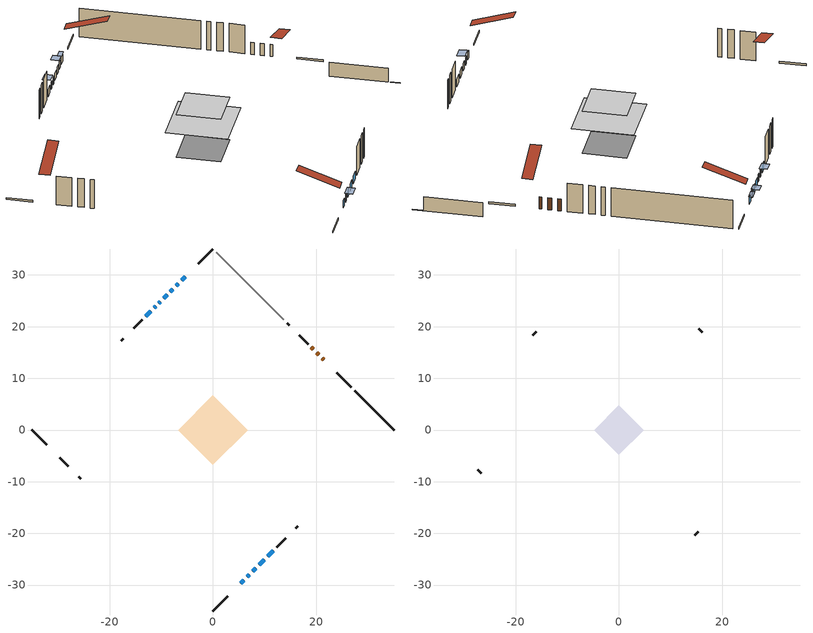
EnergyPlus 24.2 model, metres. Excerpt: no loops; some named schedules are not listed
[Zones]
conditioned space
 floor adiabatic (AdiabaticFloorConstruction): -6.72,0 0,6.72 6.72,0 0,-6.72 z4.22
 floor foundation (Slab1 construction): -4.75,0 0,4.75 4.75,0 0,-4.75 z-0.61
 wall outside (RimJoist1 construction): 0,-35.03 2.84,-32.19 / -35.03,0 -32.19,-2.84 / 0,35.03 -2.84,32.19 / 26.79,8.24 23.94,11.09 z1.78:2.08
 wall outside (AdiabaticWallConstruction 1): 21.41,13.62 21.12,13.91 / 20.47,14.56 20.07,14.96 / 19.41,15.62 19.06,15.97 z1.78:3.81
 wall outside (AdiabaticWallConstruction): -5.38,29.65 -6.08,28.95 z1.78:2.92; 5.38,-29.65 5.95,-29.09 / -6.74,28.3 -7.1,27.94 / 6.6,-28.43 7.03,-28 / -7.75,27.28 -8.24,26.79 / 7.69,-27.34 8.27,-26.76 / -8.89,26.14 -9.55,25.48 / 8.93,-26.1 9.92,-25.12 / -10.21,24.83 -10.46,24.57 / -11.12,23.91 -11.41,23.62 / -12.06,22.97 -13.04,22 / 10.57,-24.46 11.7,-23.33 z1.78:3
 wall outside (Wall1 construction): 12.36,-22.67 14.03,-21 / -29.65,-5.38 -27.98,-7.05 / -13.69,21.34 -15.36,19.67 / 18.41,16.63 16.73,18.3 z1.78:6.66
 wall outside (Wall4 construction): 16.02,-19.01 16.43,-18.6 / -25.99,-9.04 -25.58,-9.45 / -17.36,17.68 -17.76,17.27 / 14.74,20.29 14.33,20.7 z1.78:6.66
 wall foundation (FoundationWall1 construction): 27.44,7.59,-0.61 27.44,7.59,1.78 33.8,1.23,1.78 33.8,1.23,-0.51 35.03,0,-0.51 35.03,0,-0.61
 wall adiabatic (Wall5 construction): 13.68,21.35 0.66,34.37 z1.78:6.66
 window (WindowConstruction): -5.38,29.65 -6.08,28.95 z1.78:2.92
 window (WindowConstruction 5): 5.38,-29.65 5.94,-29.09 z1.78:3
 window (WindowConstruction 10): -6.74,28.29 -7.09,27.94 z1.78:3
 window (WindowConstruction 11): 6.6,-28.43 7.03,-28 z1.78:3
 window (WindowConstruction 8): -7.75,27.28 -8.24,26.8 z1.78:3
 window (WindowConstruction 9): 7.69,-27.34 8.27,-26.76 z1.78:3
 window (WindowConstruction 1): -8.89,26.14 -9.55,25.48 z1.78:3
 window (WindowConstruction 2): 8.93,-26.1 9.91,-25.12 z1.78:3
 window (WindowConstruction 6): -10.21,24.82 -10.46,24.57 z1.78:3
 window (WindowConstruction 7): -11.12,23.91 -11.41,23.62 z1.78:3
 window (WindowConstruction 3): -12.06,22.97 -13.03,22 z1.78:3
 window (WindowConstruction 4): 10.57,-24.46 11.7,-23.33 z1.78:3
 door (Door): 21.41,13.62 21.12,13.91 z1.78:3.81
 door (Door 1): 20.47,14.56 20.07,14.96 z1.78:3.81
 door (Door 2): 19.41,15.62 19.06,15.97 z1.78:3.81
 ceiling adiabatic (AdiabaticFloorConstruction): 0,-6.72 6.72,0 0,6.72 -6.72,0 z4.22
attic - vented
 floor to conditioned space (Floor1 construction Reversed): -4.75,0 0,4.75 4.75,0 0,-4.75 z6.66
 wall outside (Wall3 construction): 14.69,-20.34 15.37,-19.66 / -27.32,-7.71 -26.64,-8.39 / -16.02,19.01 -16.7,18.33 / 16.08,18.96 15.4,19.63 z1.78:6.66
 roof outside (Roof1 construction): 4.72,-30.31,6.66 0.09,-25.68,8.84 -1.13,-26.9,8.84 3.5,-31.53,6.66; -30.31,-4.72,6.66 -25.68,-0.09,8.84 -26.9,1.13,8.84 -31.53,-3.5,6.66; -4.72,30.31,6.66 -0.09,25.68,8.84 1.13,26.9,8.84 -3.5,31.53,6.66; 22.07,12.97,6.66 17.43,8.33,8.84 18.66,7.11,8.84 23.29,11.75,6.66
shading: -6.29,28.74 -5.17,29.86 -5.6,30.29 -6.72,29.17 z3.22; -7.42,27.61 -6.41,28.62 -7.27,29.48 -8.28,28.47 z3.46; 7.46,-27.57 6.17,-28.86 7.03,-29.72 8.33,-28.43 z3.61; -11.84,23.19 -10.69,24.34 -11.55,25.21 -12.7,24.06 z3.61
[Building]
Building 1: Terrain=Suburbs
[Site:Location]
Montreal Intl AP_QC: Latitude {deg}=45.47; Longitude {deg}=-73.74; Time Zone {hr}=-5; Elevation {m}=36; Keep Site Location Information=Yes
[Site:GroundTemperature:Shallow]
2.07863, -0.316383, -0.508184, 0.628371, 5.19101, 9.73239, 13.6695, 16.1636, 16.3755, 14.347, 10.5102, 6.10817
[Site:WaterMainsTemperature]
Calculation Method=Schedule; Temperature Schedule=mains temperature schedule
[Material] Roughness=Rough; Thermal Absorptance=0.9
Name | Thickness {m} | Conductivity {W/m-K} | Density {kg/m3} | Specific Heat {J/kg-K} | Solar Absorptance | Visible Absorptance
asphalt or fiberglass shingles | 0.00635 | 0.162714 | 1121.4 | 1465.45 | 0.84 | 0.84
ceiling loosefill ins | 0.0846667 | 0.0480833 | 16.02 | 1046.75 | 0.7 | 0.7
ceiling stud and cavity | 0.1397 | 0.933343 | 65.682 | 1177.47 | 0.7 | 0.7
concrete 4.0 in. | 0.1016 | 1.803125 | 2242.8 | 837.4 | 0.7 | 0.7
concrete 8.0 in. | 0.2032 | 1.803125 | 2242.8 | 837.4 | 0.7 | 0.7
door material | 0.04445 | 0.053851 | 512.64 | 1214.23 | 0.7 | 0.7
door material 1 | 0.04445 | 0.188738 | 512.64 | 1214.23 | 0.7 | 0.7
floor covering | 0.0127 | 0.0433444 | 54.468 | 1339.84 | 0.6 | 0.6
floor rigid ins; wall rigid ins | 0.512978 | 0.029427 | 32.04 | 1214.23 | 0.7 | 0.7
floor stud and cavity | 0.1397 | 1.75129 | 37.0049 | 1207.88 | 0.7 | 0.7
furniture material conditioned space 1 | 0.1524 | 0.115458 | 640.8 | 1214.23 | 0.6 | 0.6
gypsum board | 0.0127 | 0.160291 | 801 | 837.4 | 0.6 | 0.6
osb sheathing 0.5 in. | 0.0127 | 0.115458 | 512.64 | 1214.23 | 0.7 | 0.7
osb sheathing 0.5 in. 1 | 0.0127 | 0.115458 | 512.64 | 1214.23 | 0.4 | 0.4
osb sheathing 0.75 in. | 0.01905 | 0.115458 | 512.64 | 1214.23 | 0.7 | 0.7
rim joist stud and cavity | 0.0508 | 0.126838 | 50.32683 | 1063.81 | 0.6 | 0.6
wall stud and cavity | 0.1397 | 0.268041 | 139.0536 | 1170.24 | 0.7 | 0.7
wall stud and cavity 1 | 0.0889 | 6.1454 | 50.32683 | 1063.81 | 0.6 | 0.6
wall stud and cavity 2 | 0.1397 | 0.157313 | 139.0536 | 1170.24 | 0.7 | 0.7
wall stud and cavity 3 | 0.1397 | 0.204197 | 139.0536 | 1170.24 | 0.7 | 0.7
wall stud and cavity 4 | 0.0889 | 0.380278 | 52.3479 | 1209.89 | 0.7 | 0.7
wall stud and cavity 5 | 0.0889 | 0.391764 | 83.0341 | 1211.67 | 0.7 | 0.7
wood siding | 0.0254 | 0.102417 | 544.68 | 1172.36 | 0.4 | 0.4
wood siding 1 | 0.00254 | 0.102417 | 544.68 | 1172.36 | 0.4 | 0.4
wood siding 2; wood siding 3; wood siding 4 | 0.0254 | 0.102417 | 544.68 | 1172.36 | 0.7 | 0.7
[WindowMaterial:SimpleGlazingSystem]
Name | U-Factor {W/m2-K} | Solar Heat Gain Coefficient
WindowMaterial | 3.210909 | 0.54
WindowMaterial 1 | 2.98038 | 0.51
WindowMaterial 10 | 3.006501 | 0.62
WindowMaterial 2 | 3.14448 | 0.58
WindowMaterial 3 | 3.12687 | 0.59
WindowMaterial 4 | 3.29154 | 0.49
WindowMaterial 5 | 3.04568 | 0.59
WindowMaterial 6 | 3.23305 | 0.44
WindowMaterial 7 | 3.27223 | 0.51
WindowMaterial 8 | 3.23476 | 0.53
WindowMaterial 9 | 4.644604 | 0.56
[Construction]
AdiabaticFloorConstruction: floor stud and cavity, floor rigid ins, osb sheathing 0.75 in., floor covering
AdiabaticWallConstruction: wood siding 3, wall rigid ins, wall stud and cavity 4, gypsum board
AdiabaticWallConstruction 1: wood siding 4, wall rigid ins, wall stud and cavity 4, gypsum board
Door; Door 2: door material
Door 1: door material 1
Floor1 construction Reversed: gypsum board, ceiling stud and cavity, ceiling loosefill ins
FoundationWall1 construction: concrete 8.0 in.
furniture construction conditioned space 1: furniture material conditioned space 1
PartitionWallConstruction: gypsum board, wall stud and cavity 5, gypsum board
RimJoist1 construction: wood siding 2, rim joist stud and cavity
Roof1 construction: asphalt or fiberglass shingles
Slab1 construction: concrete 4.0 in.
Wall1 construction: wood siding, osb sheathing 0.5 in., wall stud and cavity, gypsum board
Wall3 construction: wood siding 1, wall stud and cavity 1
Wall4 construction: wood siding, osb sheathing 0.5 in., wall stud and cavity 2, gypsum board
Wall5 construction: osb sheathing 0.5 in. 1, wall stud and cavity 3, gypsum board
WindowConstruction; WindowConstruction 1: WindowMaterial
WindowConstruction 10: WindowMaterial 9
WindowConstruction 11: WindowMaterial 10
WindowConstruction 2: WindowMaterial 1
WindowConstruction 3: WindowMaterial 2
WindowConstruction 4: WindowMaterial 3
WindowConstruction 5: WindowMaterial 4
WindowConstruction 6: WindowMaterial 5
WindowConstruction 7: WindowMaterial 6
WindowConstruction 8: WindowMaterial 7
WindowConstruction 9: WindowMaterial 8
[Zone] Multiplier=1; Part of Total Floor Area=Yes
Name | Volume {m3}
attic - vented | 16.0214
conditioned space | 368.5
[Space]
Name | Zone | Volume {m3}
attic - vented 1 | attic - vented | 16.0214
conditioned space 1 | conditioned space | 368.5
[ZoneInfiltration:EffectiveLeakageArea]
infil attic - vented 1: Zone or Space=attic - vented 1; Schedule=Always On Discrete; Effective Air Leakage Area {cm2}=1808.4; Stack Coefficient=0.000490927; Wind Coefficient=1.49702e-05
[ZoneMixing]
whole house fan mix: Zone or Space=attic - vented; Schedule=Always On Continuous; Design Flow Rate Calculation Method=Flow/Zone; Design Flow Rate {m3/s}=0; Source Zone or Space=conditioned space
[SurfaceProperty:ExposedFoundationPerimeter]
Slab1: Exposed Perimeter Calculation Method=TotalExposedPerimeter; Total Exposed Perimeter {m}=10.729
[InternalMass] Zone or ZoneList=conditioned space; Space or SpaceList=conditioned space 1
Name | Construction | Surface Area {m2}
furniture mass conditioned space 1 | furniture construction conditioned space 1 | 54.2441
partition wall mass | PartitionWallConstruction | 135.61
[Lights]
interior lighting: Zone or ZoneList or Space or SpaceList=conditioned space 1; Schedule=interior lighting schedule; Design Level Calculation Method=LightingLevel; Lighting Level {W}=343.2; Return Air Fraction=0; Fraction Radiant=0.6; Fraction Visible=0.2; Fraction Replaceable=1
[People]
occupants: Zone or ZoneList or Space or SpaceList=conditioned space 1; Number of People Schedule=occupants schedule; Number of People Calculation Method=People; Number of People=3; Fraction Radiant=0.314171; Sensible Heat Fraction=0.56303; Activity Level Schedule=occupants activity schedule; Carbon Dioxide Generation Rate {m3/s-W}=0; Enable ASHRAE 55 Comfort Warnings=No; Mean Radiant Temperature Calculation Type=EnclosureAveraged
[ElectricEquipment] Zone or ZoneList or Space or SpaceList=conditioned space 1; Design Level Calculation Method=EquipmentLevel
Name | Schedule | Design Level {W} | Fraction Latent | Fraction Radiant | Fraction Lost
clothes dryer | clothes dryer schedule | 140.772 | 0.015 | 0.081 | 0.85
clothes washer | clothes washer schedule | 32.1985 | 0.03 | 0.162 | 0.7
cooking range | cooking range schedule | 208.969 | 0.08 | 0.432 | 0.2
dishwasher | dishwasher schedule | 66.8632 | 0.3 | 0.18 | 0.4
fridge | fridge schedule | 72.9452 | 0 | 0.6 | 0
mech vent house fan | mech vent house fan schedule | 0 | 0 | 0 | 1
mech vent house fan cfis | mech vent house fan cfis schedule | 0 | 0 | 0 | 0
misc plug loads | misc plug loads schedule | 494.7 | 0.045 | 0.513 | 0.1
whole house fan | Always On Discrete | 0 | 0 | 0 | 1
[OtherEquipment] Zone or ZoneList or Space or SpaceList=conditioned space 1; Design Level Calculation Method=EquipmentLevel
Name | Fuel Type | Schedule | Design Level {W} | Fraction Latent | Fraction Radiant | Fraction Lost
clothes dryer 1 | Electricity | clothes dryer schedule | 0 | 0.015 | 0.081 | 0.85
cooking range 1 | Electricity | cooking range schedule | 0 | 0.08 | 0.432 | 0.2
general water use latent | None | general water use schedule | 59.3978 | 1 | 0 | 0
general water use sensible | None | general water use schedule | -58.539 | 0 | 0.6 | 0
mech vent house fan latent load | None | Always On Discrete | 0 | 1 | 0 | 0
mech vent house fan sensible load | None | Always On Discrete | 0 | 0 | 0 | 0
water heater energy adjustment1 | NaturalGas | Always On Discrete | 0.01 | 0 | 0 | 1
[ZoneInfiltration:DesignFlowRate] Zone or ZoneList or Space or SpaceList=conditioned space 1; Schedule=Always On Discrete; Design Flow Rate Calculation Method=Flow/Zone; Design Flow Rate {m3/s}=0
infil flow; natural vent flow; whole house fan flow
[Foundation:Kiva]
Foundation Kiva 1: Initial Indoor Air Temperature {C}=18; Wall Height Above Grade {m}=1.78; Wall Depth Below Slab {m}=0.2032
[Foundation:Kiva:Settings]
Soil Conductivity {W/m-K}=0.849921; Soil Density {kg/m3}=1842.3; Soil Specific Heat {J/kg-K}=418.7; Ground Solar Absorptivity=0.9; Ground Thermal Absorptivity=0.9; Ground Surface Roughness {m}=0.03; Far-Field Width {m}=40; Deep-Ground Boundary Condition=ZeroFlux; Deep-Ground Depth {m}=40; Minimum Cell Dimension {m}=0.2; Maximum Cell Growth Coefficient=3; Simulation Timestep=Timestep
[Exterior:Lights]
exterior lighting: Schedule=exterior lighting schedule; Design Level {W}=75.6
[Schedule:Constant]
Name | Hourly Value
Always On Continuous; mech vent house fan schedule; mech vent house fan cfis schedule; Always On Discrete | 1
occupants activity schedule | 117.228
fridge schedule | 0
[Schedule:Day:Interval]
interior lighting schedule day: No, 01:00, 0.108182, 04:00, 0.0901515, 05:00, 0.0991667, 06:00, 0.162273, 07:00, 0.270455, 08:00, 0.342576, 10:00, 0.369621, 11:00, 0.351591, 12:00, 0.333561, 13:00, 0.324545, 14:00, 0.31553, 15:00, 0.333561, 16:00, 0.369621, 17:00, 0.450758, 18:00, 0.585985, 19:00, 0.775303, 20:00, 0.955606, 21:00, 0.991667, 22:00, 0.712197, 23:00, 0.360606, 24:00, 0.162273
interior lighting schedule default day: No, 24:00, 0
[Schedule:Week:Daily]
interior lighting schedule Week Rule - Jan1-Jan27: interior lighting schedule day, interior lighting schedule day, interior lighting schedule day, interior lighting schedule day, interior lighting schedule day, interior lighting schedule day, interior lighting schedule day, interior lighting schedule default day, interior lighting schedule default day, interior lighting schedule default day, interior lighting schedule default day, interior lighting schedule default day
interior lighting schedule Week Rule - Jan28-Feb3: interior lighting schedule day, interior lighting schedule day, interior lighting schedule day, interior lighting schedule day, interior lighting schedule day 1, interior lighting schedule day 1, interior lighting schedule day 1, interior lighting schedule default day, interior lighting schedule default day, interior lighting schedule default day, interior lighting schedule default day, interior lighting schedule default day
interior lighting schedule Week Rule - Feb4-Feb24: interior lighting schedule day 1, interior lighting schedule day 1, interior lighting schedule day 1, interior lighting schedule day 1, interior lighting schedule day 1, interior lighting schedule day 1, interior lighting schedule day 1, interior lighting schedule default day, interior lighting schedule default day, interior lighting schedule default day, interior lighting schedule default day, interior lighting schedule default day
interior lighting schedule Week Rule - Feb25-Mar3: interior lighting schedule day 1, interior lighting schedule day 1, interior lighting schedule day 1, interior lighting schedule day 1, interior lighting schedule day 2, interior lighting schedule day 2, interior lighting schedule day 2, interior lighting schedule default day, interior lighting schedule default day, interior lighting schedule default day, interior lighting schedule default day, interior lighting schedule default day
interior lighting schedule Week Rule - Mar4-Mar31: interior lighting schedule day 2, interior lighting schedule day 2, interior lighting schedule day 2, interior lighting schedule day 2, interior lighting schedule day 2, interior lighting schedule day 2, interior lighting schedule day 2, interior lighting schedule default day, interior lighting schedule default day, interior lighting schedule default day, interior lighting schedule default day, interior lighting schedule default day
interior lighting schedule Week Rule - Apr1-Apr28: interior lighting schedule day 3, interior lighting schedule day 3, interior lighting schedule day 3, interior lighting schedule day 3, interior lighting schedule day 3, interior lighting schedule day 3, interior lighting schedule day 3, interior lighting schedule default day, interior lighting schedule default day, interior lighting schedule default day, interior lighting schedule default day, interior lighting schedule default day
interior lighting schedule Week Rule - Apr29-May5: interior lighting schedule day 3, interior lighting schedule day 3, interior lighting schedule day 4, interior lighting schedule day 4, interior lighting schedule day 4, interior lighting schedule day 4, interior lighting schedule day 4, interior lighting schedule default day, interior lighting schedule default day, interior lighting schedule default day, interior lighting schedule default day, interior lighting schedule default day
interior lighting schedule Week Rule - May6-May26: interior lighting schedule day 4, interior lighting schedule day 4, interior lighting schedule day 4, interior lighting schedule day 4, interior lighting schedule day 4, interior lighting schedule day 4, interior lighting schedule day 4, interior lighting schedule default day, interior lighting schedule default day, interior lighting schedule default day, interior lighting schedule default day, interior lighting schedule default day
interior lighting schedule Week Rule - May27-Jun2: interior lighting schedule day 4, interior lighting schedule day 4, interior lighting schedule day 4, interior lighting schedule day 4, interior lighting schedule day 4, interior lighting schedule day 5, interior lighting schedule day 5, interior lighting schedule default day, interior lighting schedule default day, interior lighting schedule default day, interior lighting schedule default day, interior lighting schedule default day
interior lighting schedule Week Rule - Jun3-Jun30: interior lighting schedule day 5, interior lighting schedule day 5, interior lighting schedule day 5, interior lighting schedule day 5, interior lighting schedule day 5, interior lighting schedule day 5, interior lighting schedule day 5, interior lighting schedule default day, interior lighting schedule default day, interior lighting schedule default day, interior lighting schedule default day, interior lighting schedule default day
interior lighting schedule Week Rule - Jul1-Jul28: interior lighting schedule day 6, interior lighting schedule day 6, interior lighting schedule day 6, interior lighting schedule day 6, interior lighting schedule day 6, interior lighting schedule day 6, interior lighting schedule day 6, interior lighting schedule default day, interior lighting schedule default day, interior lighting schedule default day, interior lighting schedule default day, interior lighting schedule default day
interior lighting schedule Week Rule - Jul29-Aug4: interior lighting schedule day 6, interior lighting schedule day 6, interior lighting schedule day 6, interior lighting schedule day 7, interior lighting schedule day 7, interior lighting schedule day 7, interior lighting schedule day 7, interior lighting schedule default day, interior lighting schedule default day, interior lighting schedule default day, interior lighting schedule default day, interior lighting schedule default day
interior lighting schedule Week Rule - Aug5-Aug25: interior lighting schedule day 7, interior lighting schedule day 7, interior lighting schedule day 7, interior lighting schedule day 7, interior lighting schedule day 7, interior lighting schedule day 7, interior lighting schedule day 7, interior lighting schedule default day, interior lighting schedule default day, interior lighting schedule default day, interior lighting schedule default day, interior lighting schedule default day
interior lighting schedule Week Rule - Aug26-Sep1: interior lighting schedule day 7, interior lighting schedule day 7, interior lighting schedule day 7, interior lighting schedule day 7, interior lighting schedule day 7, interior lighting schedule day 7, interior lighting schedule day 8, interior lighting schedule default day, interior lighting schedule default day, interior lighting schedule default day, interior lighting schedule default day, interior lighting schedule default day
interior lighting schedule Week Rule - Sep2-Sep29: interior lighting schedule day 8, interior lighting schedule day 8, interior lighting schedule day 8, interior lighting schedule day 8, interior lighting schedule day 8, interior lighting schedule day 8, interior lighting schedule day 8, interior lighting schedule default day, interior lighting schedule default day, interior lighting schedule default day, interior lighting schedule default day, interior lighting schedule default day
interior lighting schedule Week Rule - Sep30-Oct6: interior lighting schedule day 8, interior lighting schedule day 9, interior lighting schedule day 9, interior lighting schedule day 9, interior lighting schedule day 9, interior lighting schedule day 9, interior lighting schedule day 9, interior lighting schedule default day, interior lighting schedule default day, interior lighting schedule default day, interior lighting schedule default day, interior lighting schedule default day
interior lighting schedule Week Rule - Oct7-Oct27: interior lighting schedule day 9, interior lighting schedule day 9, interior lighting schedule day 9, interior lighting schedule day 9, interior lighting schedule day 9, interior lighting schedule day 9, interior lighting schedule day 9, interior lighting schedule default day, interior lighting schedule default day, interior lighting schedule default day, interior lighting schedule default day, interior lighting schedule default day
interior lighting schedule Week Rule - Oct28-Nov3: interior lighting schedule day 9, interior lighting schedule day 9, interior lighting schedule day 9, interior lighting schedule day 9, interior lighting schedule day 10, interior lighting schedule day 10, interior lighting schedule day 10, interior lighting schedule default day, interior lighting schedule default day, interior lighting schedule default day, interior lighting schedule default day, interior lighting schedule default day
interior lighting schedule Week Rule - Nov4-Nov24: interior lighting schedule day 10, interior lighting schedule day 10, interior lighting schedule day 10, interior lighting schedule day 10, interior lighting schedule day 10, interior lighting schedule day 10, interior lighting schedule day 10, interior lighting schedule default day, interior lighting schedule default day, interior lighting schedule default day, interior lighting schedule default day, interior lighting schedule default day
interior lighting schedule Week Rule - Nov25-Dec1: interior lighting schedule day 10, interior lighting schedule day 10, interior lighting schedule day 10, interior lighting schedule day 10, interior lighting schedule day 10, interior lighting schedule day 10, interior lighting schedule day 11, interior lighting schedule default day, interior lighting schedule default day, interior lighting schedule default day, interior lighting schedule default day, interior lighting schedule default day
interior lighting schedule Week Rule - Dec2-Dec31: interior lighting schedule day 11, interior lighting schedule day 11, interior lighting schedule day 11, interior lighting schedule day 11, interior lighting schedule day 11, interior lighting schedule day 11, interior lighting schedule day 11, interior lighting schedule default day, interior lighting schedule default day, interior lighting schedule default day, interior lighting schedule default day, interior lighting schedule default day
occupants schedule Week Rule - Jan1-Dec31: occupants schedule day, occupants schedule day, occupants schedule day, occupants schedule day, occupants schedule day, occupants schedule day, occupants schedule day, occupants schedule default day, occupants schedule default day, occupants schedule default day, occupants schedule default day, occupants schedule default day
clothes dryer schedule Week Rule - Jan1-Dec31: clothes dryer schedule day, clothes dryer schedule day, clothes dryer schedule day, clothes dryer schedule day, clothes dryer schedule day, clothes dryer schedule day, clothes dryer schedule day, clothes dryer schedule default day, clothes dryer schedule default day, clothes dryer schedule default day, clothes dryer schedule default day, clothes dryer schedule default day
clothes washer schedule Week Rule - Jan1-Dec31: clothes washer schedule day, clothes washer schedule day, clothes washer schedule day, clothes washer schedule day, clothes washer schedule day, clothes washer schedule day, clothes washer schedule day, clothes washer schedule default day, clothes washer schedule default day, clothes washer schedule default day, clothes washer schedule default day, clothes washer schedule default day
cooking range schedule Week Rule - Jan1-Dec31: cooking range schedule day, cooking range schedule day, cooking range schedule day, cooking range schedule day, cooking range schedule day, cooking range schedule day, cooking range schedule day, cooking range schedule default day, cooking range schedule default day, cooking range schedule default day, cooking range schedule default day, cooking range schedule default day
dishwasher schedule Week Rule - Jan1-Dec31: dishwasher schedule day, dishwasher schedule day, dishwasher schedule day, dishwasher schedule day, dishwasher schedule day, dishwasher schedule day, dishwasher schedule day, dishwasher schedule default day, dishwasher schedule default day, dishwasher schedule default day, dishwasher schedule default day, dishwasher schedule default day
misc plug loads schedule Week Rule - Jan1-Dec31: misc plug loads schedule day, misc plug loads schedule day, misc plug loads schedule day, misc plug loads schedule day, misc plug loads schedule day, misc plug loads schedule day, misc plug loads schedule day, misc plug loads schedule default day, misc plug loads schedule default day, misc plug loads schedule default day, misc plug loads schedule default day, misc plug loads schedule default day
general water use schedule Week Rule - Jan1-Dec31: general water use schedule day, general water use schedule day, general water use schedule day, general water use schedule day, general water use schedule day, general water use schedule day, general water use schedule day, general water use schedule default day, general water use schedule default day, general water use schedule default day, general water use schedule default day, general water use schedule default day
exterior lighting schedule Week Rule - Jan1-Jan27: exterior lighting schedule day, exterior lighting schedule day, exterior lighting schedule day, exterior lighting schedule day, exterior lighting schedule day, exterior lighting schedule day, exterior lighting schedule day, exterior lighting schedule default day, exterior lighting schedule default day, exterior lighting schedule default day, exterior lighting schedule default day, exterior lighting schedule default day
exterior lighting schedule Week Rule - Jan28-Feb3: exterior lighting schedule day, exterior lighting schedule day, exterior lighting schedule day, exterior lighting schedule day, exterior lighting schedule day 1, exterior lighting schedule day 1, exterior lighting schedule day 1, exterior lighting schedule default day, exterior lighting schedule default day, exterior lighting schedule default day, exterior lighting schedule default day, exterior lighting schedule default day
exterior lighting schedule Week Rule - Feb4-Feb24: exterior lighting schedule day 1, exterior lighting schedule day 1, exterior lighting schedule day 1, exterior lighting schedule day 1, exterior lighting schedule day 1, exterior lighting schedule day 1, exterior lighting schedule day 1, exterior lighting schedule default day, exterior lighting schedule default day, exterior lighting schedule default day, exterior lighting schedule default day, exterior lighting schedule default day
exterior lighting schedule Week Rule - Feb25-Mar3: exterior lighting schedule day 1, exterior lighting schedule day 1, exterior lighting schedule day 1, exterior lighting schedule day 1, exterior lighting schedule day 2, exterior lighting schedule day 2, exterior lighting schedule day 2, exterior lighting schedule default day, exterior lighting schedule default day, exterior lighting schedule default day, exterior lighting schedule default day, exterior lighting schedule default day
exterior lighting schedule Week Rule - Mar4-Mar31: exterior lighting schedule day 2, exterior lighting schedule day 2, exterior lighting schedule day 2, exterior lighting schedule day 2, exterior lighting schedule day 2, exterior lighting schedule day 2, exterior lighting schedule day 2, exterior lighting schedule default day, exterior lighting schedule default day, exterior lighting schedule default day, exterior lighting schedule default day, exterior lighting schedule default day
exterior lighting schedule Week Rule - Apr1-Apr28: exterior lighting schedule day 3, exterior lighting schedule day 3, exterior lighting schedule day 3, exterior lighting schedule day 3, exterior lighting schedule day 3, exterior lighting schedule day 3, exterior lighting schedule day 3, exterior lighting schedule default day, exterior lighting schedule default day, exterior lighting schedule default day, exterior lighting schedule default day, exterior lighting schedule default day
exterior lighting schedule Week Rule - Apr29-May5: exterior lighting schedule day 3, exterior lighting schedule day 3, exterior lighting schedule day 4, exterior lighting schedule day 4, exterior lighting schedule day 4, exterior lighting schedule day 4, exterior lighting schedule day 4, exterior lighting schedule default day, exterior lighting schedule default day, exterior lighting schedule default day, exterior lighting schedule default day, exterior lighting schedule default day
exterior lighting schedule Week Rule - May6-May26: exterior lighting schedule day 4, exterior lighting schedule day 4, exterior lighting schedule day 4, exterior lighting schedule day 4, exterior lighting schedule day 4, exterior lighting schedule day 4, exterior lighting schedule day 4, exterior lighting schedule default day, exterior lighting schedule default day, exterior lighting schedule default day, exterior lighting schedule default day, exterior lighting schedule default day
exterior lighting schedule Week Rule - May27-Jun2: exterior lighting schedule day 4, exterior lighting schedule day 4, exterior lighting schedule day 4, exterior lighting schedule day 4, exterior lighting schedule day 4, exterior lighting schedule day 5, exterior lighting schedule day 5, exterior lighting schedule default day, exterior lighting schedule default day, exterior lighting schedule default day, exterior lighting schedule default day, exterior lighting schedule default day
exterior lighting schedule Week Rule - Jun3-Jun30: exterior lighting schedule day 5, exterior lighting schedule day 5, exterior lighting schedule day 5, exterior lighting schedule day 5, exterior lighting schedule day 5, exterior lighting schedule day 5, exterior lighting schedule day 5, exterior lighting schedule default day, exterior lighting schedule default day, exterior lighting schedule default day, exterior lighting schedule default day, exterior lighting schedule default day
exterior lighting schedule Week Rule - Jul1-Jul28: exterior lighting schedule day 6, exterior lighting schedule day 6, exterior lighting schedule day 6, exterior lighting schedule day 6, exterior lighting schedule day 6, exterior lighting schedule day 6, exterior lighting schedule day 6, exterior lighting schedule default day, exterior lighting schedule default day, exterior lighting schedule default day, exterior lighting schedule default day, exterior lighting schedule default day
exterior lighting schedule Week Rule - Jul29-Aug4: exterior lighting schedule day 6, exterior lighting schedule day 6, exterior lighting schedule day 6, exterior lighting schedule day 7, exterior lighting schedule day 7, exterior lighting schedule day 7, exterior lighting schedule day 7, exterior lighting schedule default day, exterior lighting schedule default day, exterior lighting schedule default day, exterior lighting schedule default day, exterior lighting schedule default day
exterior lighting schedule Week Rule - Aug5-Aug25: exterior lighting schedule day 7, exterior lighting schedule day 7, exterior lighting schedule day 7, exterior lighting schedule day 7, exterior lighting schedule day 7, exterior lighting schedule day 7, exterior lighting schedule day 7, exterior lighting schedule default day, exterior lighting schedule default day, exterior lighting schedule default day, exterior lighting schedule default day, exterior lighting schedule default day
exterior lighting schedule Week Rule - Aug26-Sep1: exterior lighting schedule day 7, exterior lighting schedule day 7, exterior lighting schedule day 7, exterior lighting schedule day 7, exterior lighting schedule day 7, exterior lighting schedule day 7, exterior lighting schedule day 8, exterior lighting schedule default day, exterior lighting schedule default day, exterior lighting schedule default day, exterior lighting schedule default day, exterior lighting schedule default day
exterior lighting schedule Week Rule - Sep2-Sep29: exterior lighting schedule day 8, exterior lighting schedule day 8, exterior lighting schedule day 8, exterior lighting schedule day 8, exterior lighting schedule day 8, exterior lighting schedule day 8, exterior lighting schedule day 8, exterior lighting schedule default day, exterior lighting schedule default day, exterior lighting schedule default day, exterior lighting schedule default day, exterior lighting schedule default day
exterior lighting schedule Week Rule - Sep30-Oct6: exterior lighting schedule day 8, exterior lighting schedule day 9, exterior lighting schedule day 9, exterior lighting schedule day 9, exterior lighting schedule day 9, exterior lighting schedule day 9, exterior lighting schedule day 9, exterior lighting schedule default day, exterior lighting schedule default day, exterior lighting schedule default day, exterior lighting schedule default day, exterior lighting schedule default day
exterior lighting schedule Week Rule - Oct7-Oct27: exterior lighting schedule day 9, exterior lighting schedule day 9, exterior lighting schedule day 9, exterior lighting schedule day 9, exterior lighting schedule day 9, exterior lighting schedule day 9, exterior lighting schedule day 9, exterior lighting schedule default day, exterior lighting schedule default day, exterior lighting schedule default day, exterior lighting schedule default day, exterior lighting schedule default day
exterior lighting schedule Week Rule - Oct28-Nov3: exterior lighting schedule day 9, exterior lighting schedule day 9, exterior lighting schedule day 9, exterior lighting schedule day 9, exterior lighting schedule day 10, exterior lighting schedule day 10, exterior lighting schedule day 10, exterior lighting schedule default day, exterior lighting schedule default day, exterior lighting schedule default day, exterior lighting schedule default day, exterior lighting schedule default day
exterior lighting schedule Week Rule - Nov4-Nov24: exterior lighting schedule day 10, exterior lighting schedule day 10, exterior lighting schedule day 10, exterior lighting schedule day 10, exterior lighting schedule day 10, exterior lighting schedule day 10, exterior lighting schedule day 10, exterior lighting schedule default day, exterior lighting schedule default day, exterior lighting schedule default day, exterior lighting schedule default day, exterior lighting schedule default day
exterior lighting schedule Week Rule - Nov25-Dec1: exterior lighting schedule day 10, exterior lighting schedule day 10, exterior lighting schedule day 10, exterior lighting schedule day 10, exterior lighting schedule day 10, exterior lighting schedule day 10, exterior lighting schedule day 11, exterior lighting schedule default day, exterior lighting schedule default day, exterior lighting schedule default day, exterior lighting schedule default day, exterior lighting schedule default day
exterior lighting schedule Week Rule - Dec2-Dec31: exterior lighting schedule day 11, exterior lighting schedule day 11, exterior lighting schedule day 11, exterior lighting schedule day 11, exterior lighting schedule day 11, exterior lighting schedule day 11, exterior lighting schedule day 11, exterior lighting schedule default day, exterior lighting schedule default day, exterior lighting schedule default day, exterior lighting schedule default day, exterior lighting schedule default day
[Schedule:Year]
interior lighting schedule: interior lighting schedule Week Rule - Jan1-Jan27, 1, 1, 1, 27, interior lighting schedule Week Rule - Jan28-Feb3, 1, 28, 2, 3, interior lighting schedule Week Rule - Feb4-Feb24, 2, 4, 2, 24, interior lighting schedule Week Rule - Feb25-Mar3, 2, 25, 3, 3, interior lighting schedule Week Rule - Mar4-Mar31, 3, 4, 3, 31, interior lighting schedule Week Rule - Apr1-Apr28, 4, 1, 4, 28, interior lighting schedule Week Rule - Apr29-May5, 4, 29, 5, 5, interior lighting schedule Week Rule - May6-May26, 5, 6, 5, 26, interior lighting schedule Week Rule - May27-Jun2, 5, 27, 6, 2, interior lighting schedule Week Rule - Jun3-Jun30, 6, 3, 6, 30, interior lighting schedule Week Rule - Jul1-Jul28, 7, 1, 7, 28, interior lighting schedule Week Rule - Jul29-Aug4, 7, 29, 8, 4, interior lighting schedule Week Rule - Aug5-Aug25, 8, 5, 8, 25, interior lighting schedule Week Rule - Aug26-Sep1, 8, 26, 9, 1, interior lighting schedule Week Rule - Sep2-Sep29, 9, 2, 9, 29, interior lighting schedule Week Rule - Sep30-Oct6, 9, 30, 10, 6, interior lighting schedule Week Rule - Oct7-Oct27, 10, 7, 10, 27, interior lighting schedule Week Rule - Oct28-Nov3, 10, 28, 11, 3, interior lighting schedule Week Rule - Nov4-Nov24, 11, 4, 11, 24, interior lighting schedule Week Rule - Nov25-Dec1, 11, 25, 12, 1, interior lighting schedule Week Rule - Dec2-Dec31, 12, 2, 12, 31
occupants schedule: occupants schedule Week Rule - Jan1-Dec31, 1, 1, 12, 31
clothes dryer schedule: clothes dryer schedule Week Rule - Jan1-Dec31, 1, 1, 12, 31
clothes washer schedule: clothes washer schedule Week Rule - Jan1-Dec31, 1, 1, 12, 31
cooking range schedule: cooking range schedule Week Rule - Jan1-Dec31, 1, 1, 12, 31
dishwasher schedule: dishwasher schedule Week Rule - Jan1-Dec31, 1, 1, 12, 31
misc plug loads schedule: misc plug loads schedule Week Rule - Jan1-Dec31, 1, 1, 12, 31
general water use schedule: general water use schedule Week Rule - Jan1-Dec31, 1, 1, 12, 31
exterior lighting schedule: exterior lighting schedule Week Rule - Jan1-Jan27, 1, 1, 1, 27, exterior lighting schedule Week Rule - Jan28-Feb3, 1, 28, 2, 3, exterior lighting schedule Week Rule - Feb4-Feb24, 2, 4, 2, 24, exterior lighting schedule Week Rule - Feb25-Mar3, 2, 25, 3, 3, exterior lighting schedule Week Rule - Mar4-Mar31, 3, 4, 3, 31, exterior lighting schedule Week Rule - Apr1-Apr28, 4, 1, 4, 28, exterior lighting schedule Week Rule - Apr29-May5, 4, 29, 5, 5, exterior lighting schedule Week Rule - May6-May26, 5, 6, 5, 26, exterior lighting schedule Week Rule - May27-Jun2, 5, 27, 6, 2, exterior lighting schedule Week Rule - Jun3-Jun30, 6, 3, 6, 30, exterior lighting schedule Week Rule - Jul1-Jul28, 7, 1, 7, 28, exterior lighting schedule Week Rule - Jul29-Aug4, 7, 29, 8, 4, exterior lighting schedule Week Rule - Aug5-Aug25, 8, 5, 8, 25, exterior lighting schedule Week Rule - Aug26-Sep1, 8, 26, 9, 1, exterior lighting schedule Week Rule - Sep2-Sep29, 9, 2, 9, 29, exterior lighting schedule Week Rule - Sep30-Oct6, 9, 30, 10, 6, exterior lighting schedule Week Rule - Oct7-Oct27, 10, 7, 10, 27, exterior lighting schedule Week Rule - Oct28-Nov3, 10, 28, 11, 3, exterior lighting schedule Week Rule - Nov4-Nov24, 11, 4, 11, 24, exterior lighting schedule Week Rule - Nov25-Dec1, 11, 25, 12, 1, exterior lighting schedule Week Rule - Dec2-Dec31, 12, 2, 12, 31
[Schedule:Compact]
mains temperature schedule: Through: 01/01, For: AllDays, Until: 24:00, 6.56833, Through: 01/02, For: AllDays, Until: 24:00, 6.48722, Through: 01/03, For: AllDays, Until: 24:00, 6.40722, Through: 01/04, For: AllDays, Until: 24:00, 6.32889, Through: 01/05, For: AllDays, Until: 24:00, 6.25167, Through: 01/06, For: AllDays, Until: 24:00, 6.17611, Through: 01/07, For: AllDays, Until: 24:00, 6.10222, Through: 01/08, For: AllDays, Until: 24:00, 6.02944, Through: 01/09, For: AllDays, Until: 24:00, 5.95833, Through: 01/10, For: AllDays, Until: 24:00, 5.88889, Through: 01/11, For: AllDays, Until: 24:00, 5.82056, Through: 01/12, For: AllDays, Until: 24:00, 5.75444, Through: 01/13, For: AllDays, Until: 24:00, 5.68944, Through: 01/14, For: AllDays, Until: 24:00, 5.62611, Through: 01/15, For: AllDays, Until: 24:00, 5.56444, Through: 01/16, For: AllDays, Until: 24:00, 5.50444, Through: 01/17, For: AllDays, Until: 24:00, 5.44611, Through: 01/18, For: AllDays, Until: 24:00, 5.38944, Through: 01/19, For: AllDays, Until: 24:00, 5.33389, Through: 01/20, For: AllDays, Until: 24:00, 5.28111, Through: 01/21, For: AllDays, Until: 24:00, 5.22944, Through: 01/22, For: AllDays, Until: 24:00, 5.17944, Through: 01/23, For: AllDays, Until: 24:00, 5.13111, Through: 01/24, For: AllDays, Until: 24:00, 5.085, Through: 01/25, For: AllDays, Until: 24:00, 5.04056, Through: 01/26, For: AllDays, Until: 24:00, 4.99778, Through: 01/27, For: AllDays, Until: 24:00, 4.95667, Through: 01/28, For: AllDays, Until: 24:00, 4.91778, Through: 01/29, For: AllDays, Until: 24:00, 4.88056, Through: 01/30, For: AllDays, Until: 24:00, 4.845, Through: 01/31, For: AllDays, Until: 24:00, 4.81167, Through: 02/01, For: AllDays, Until: 24:00, 4.77944, Through: 02/02, For: AllDays, Until: 24:00, 4.75, Through: 02/03, For: AllDays, Until: 24:00, 4.72167, Through: 02/04, For: AllDays, Until: 24:00, 4.69611, Through: 02/05, For: AllDays, Until: 24:00, 4.67167, Through: 02/06, For: AllDays, Until: 24:00, 4.64944, Through: 02/07, For: AllDays, Until: 24:00, 4.62889, Through: 02/08, For: AllDays, Until: 24:00, 4.61056, Through: 02/09, For: AllDays, Until: 24:00, 4.59389, Through: 02/10, For: AllDays, Until: 24:00, 4.57944, Through: 02/11, For: AllDays, Until: 24:00, 4.56667, Through: 02/12, For: AllDays, Until: 24:00, 4.55611, Through: 02/13, For: AllDays, Until: 24:00, 4.54722, Through: 02/14, For: AllDays, Until: 24:00, 4.54056, Through: 02/15, For: AllDays, Until: 24:00, 4.53556, Through: 02/16, For: AllDays, Until: 24:00, 4.53278, Through: 02/17, For: AllDays, Until: 24:00, 4.53167, Through: 02/18, For: AllDays, Until: 24:00, 4.53278, Through: 02/19, For: AllDays, Until: 24:00, 4.53556, Through: 02/20, For: AllDays, Until: 24:00, 4.54056, Through: 02/21, For: AllDays, Until: 24:00, 4.54722, Through: 02/22, For: AllDays, Until: 24:00, 4.55611, Through: 02/23, For: AllDays, Until: 24:00, 4.56667, Through: 02/24, For: AllDays, Until: 24:00, 4.57944, Through: 02/25, For: AllDays, Until: 24:00, 4.59389, Through: 02/26, For: AllDays, Until: 24:00, 4.61056, Through: 02/27, For: AllDays, Until: 24:00, 4.62889, Through: 02/28, For: AllDays, Until: 24:00, 4.64889, Through: 03/01, For: AllDays, Until: 24:00, 4.67111, Through: 03/02, For: AllDays, Until: 24:00, 4.69556, Through: 03/03, For: AllDays, Until: 24:00, 4.72167, Through: 03/04, For: AllDays, Until: 24:00, 4.74944, Through: 03/05, For: AllDays, Until: 24:00, 4.77944, Through: 03/06, For: AllDays, Until: 24:00, 4.81111, Through: 03/07, For: AllDays, Until: 24:00, 4.84444, Through: 03/08, For: AllDays, Until: 24:00, 4.88, Through: 03/09, For: AllDays, Until: 24:00, 4.91722, Through: 03/10, For: AllDays, Until: 24:00, 4.95611, Through: 03/11, For: AllDays, Until: 24:00, 4.99722, Through: 03/12, For: AllDays, Until: 24:00, 5.04, Through: 03/13, For: AllDays, Until: 24:00, 5.08444, Through: 03/14, For: AllDays, Until: 24:00, 5.13056, Through: 03/15, For: AllDays, Until: 24:00, 5.17889, Through: 03/16, For: AllDays, Until: 24:00, 5.22833, Through: 03/17, For: AllDays, Until: 24:00, 5.28, Through: 03/18, For: AllDays, Until: 24:00, 5.33333, Through: 03/19, For: AllDays, Until: 24:00, 5.38833, Through: 03/20, For: AllDays, Until: 24:00, 5.445, Through: 03/21, For: AllDays, Until: 24:00, 5.50333, Through: 03/22, For: AllDays, Until: 24:00, 5.56333, Through: 03/23, For: AllDays, Until: 24:00, 5.625, Through: 03/24, For: AllDays, Until: 24:00, 5.68833, Through: 03/25, For: AllDays, Until: 24:00, 5.75333, Through: 03/26, For: AllDays, Until: 24:00, 5.81944, Through: 03/27, For: AllDays, Until: 24:00, 5.88778, Through: 03/28, For: AllDays, Until: 24:00, 5.95722, Through: 03/29, For: AllDays, Until: 24:00, 6.02833, Through: 03/30, For: AllDays, Until: 24:00, 6.10111, Through: 03/31, For: AllDays, Until: 24:00, 6.175, Through: 04/01, For: AllDays, Until: 24:00, 6.25056, Through: 04/02, For: AllDays, Until: 24:00, 6.32778, Through: 04/03, For: AllDays, Until: 24:00, 6.40611, Through: 04/04, For: AllDays, Until: 24:00, 6.48556, Through: 04/05, For: AllDays, Until: 24:00, 6.56722, Through: 04/06, For: AllDays, Until: 24:00, 6.64944, Through: 04/07, For: AllDays, Until: 24:00, 6.73333, Through: 04/08, For: AllDays, Until: 24:00, 6.81833, Through: 04/09, For: AllDays, Until: 24:00, 6.905, Through: 04/10, For: AllDays, Until: 24:00, 6.99278, Through: 04/11, For: AllDays, Until: 24:00, 7.08111, Through: 04/12, For: AllDays, Until: 24:00, 7.17167, Through: 04/13, For: AllDays, Until: 24:00, 7.26278, Through: 04/14, For: AllDays, Until: 24:00, 7.355, Through: 04/15, For: AllDays, Until: 24:00, 7.44833, Through: 04/16, For: AllDays, Until: 24:00, 7.54278, Through: 04/17, For: AllDays, Until: 24:00, 7.63889, Through: 04/18, For: AllDays, Until: 24:00, 7.735, Through: 04/19, For: AllDays, Until: 24:00, 7.83278, Through: 04/20, For: AllDays, Until: 24:00, 7.93167, Through: 04/21, For: AllDays, Until: 24:00, 8.03111, Through: 04/22, For: AllDays, Until: 24:00, 8.13167, Through: 04/23, For: AllDays, Until: 24:00, 8.23278, Through: 04/24, For: AllDays, Until: 24:00, 8.335, Through: 04/25, For: AllDays, Until: 24:00, 8.43778, Through: 04/26, For: AllDays, Until: 24:00, 8.54167, Through: 04/27, For: AllDays, Until: 24:00, 8.64611, Through: 04/28, For: AllDays, Until: 24:00, 8.75167, Through: 04/29, For: AllDays, Until: 24:00, 8.85778, Through: 04/30, For: AllDays, Until: 24:00, 8.96444, Through: 05/01, For: AllDays, Until: 24:00, 9.07167, Through: 05/02, For: AllDays, Until: 24:00, 9.17944, Through: 05/03, For: AllDays, Until: 24:00, 9.28778, Through: 05/04, For: AllDays, Until: 24:00, 9.39667, Through: 05/05, For: AllDays, Until: 24:00, 9.50667, Through: 05/06, For: AllDays, Until: 24:00, 9.61667, Through: 05/07, For: AllDays, Until: 24:00, 9.72667, Through: 05/08, For: AllDays, Until: 24:00, 9.83778, Through: 05/09, For: AllDays, Until: 24:00, 9.94889, Through: 05/10, For: AllDays, Until: 24:00, 10.0606, Through: 05/11, For: AllDays, Until: 24:00, 10.1722, Through: 05/12, For: AllDays, Until: 24:00, 10.2844, Through: 05/13, For: AllDays, Until: 24:00, 10.3967, Through: 05/14, For: AllDays, Until: 24:00, 10.5094, Through: 05/15, For: AllDays, Until: 24:00, 10.6222, Through: 05/16, For: AllDays, Until: 24:00, 10.735, Through: 05/17, For: AllDays, Until: 24:00, 10.8478, Through: 05/18, For: AllDays, Until: 24:00, 10.9611, Through: 05/19, For: AllDays, Until: 24:00, 11.0744, Through: 05/20, For: AllDays, Until: 24:00, 11.1872, Through: 05/21, For: AllDays, Until: 24:00, 11.3006, Through: 05/22, For: AllDays, Until: 24:00, 11.4133, Through: 05/23, For: AllDays, Until: 24:00, 11.5267, Through: 05/24, For: AllDays, Until: 24:00, 11.6394, Through: 05/25, For: AllDays, Until: 24:00, 11.7522, Through: 05/26, For: AllDays, Until: 24:00, 11.8644, Through: 05/27, For: AllDays, Until: 24:00, 11.9767, Through: 05/28, For: AllDays, Until: 24:00, 12.0889, Through: 05/29, For: AllDays, Until: 24:00, 12.2006, Through: 05/30, For: AllDays, Until: 24:00, 12.3122, Through: 05/31, For: AllDays, Until: 24:00, 12.4228, Through: 06/01, For: AllDays, Until: 24:00, 12.5339, Through: 06/02, For: AllDays, Until: 24:00, 12.6439, Through: 06/03, For: AllDays, Until: 24:00, 12.7539, Through: 06/04, For: AllDays, Until: 24:00, 12.8628, Through: 06/05, For: AllDays, Until: 24:00, 12.9717, Through: 06/06, For: AllDays, Until: 24:00, 13.08, Through: 06/07, For: AllDays, Until: 24:00, 13.1878, Through: 06/08, For: AllDays, Until: 24:00, 13.2944, Through: 06/09, For: AllDays, Until: 24:00, 13.4011, Through: 06/10, For: AllDays, Until: 24:00, 13.5067, Through: 06/11, For: AllDays, Until: 24:00, 13.6117, Through: 06/12, For: AllDays, Until: 24:00, 13.7156, Through: 06/13, For: AllDays, Until: 24:00, 13.8194, Through: 06/14, For: AllDays, Until: 24:00, 13.9222, Through: 06/15, For: AllDays, Until: 24:00, 14.0239, Through: 06/16, For: AllDays, Until: 24:00, 14.125, Through: 06/17, For: AllDays, Until: 24:00, 14.225, Through: 06/18, For: AllDays, Until: 24:00, 14.3239, Through: 06/19, For: AllDays, Until: 24:00, 14.4222, Through: 06/20, For: AllDays, Until: 24:00, 14.5194, Through: 06/21, For: AllDays, Until: 24:00, 14.6156, Through: 06/22, For: AllDays, Until: 24:00, 14.7106, Through: 06/23, For: AllDays, Until: 24:00, 14.805, Through: 06/24, For: AllDays, Until: 24:00, 14.8978, Through: 06/25, For: AllDays, Until: 24:00, 14.9894, Through: 06/26, For: AllDays, Until: 24:00, 15.0806, Through: 06/27, For: AllDays, Until: 24:00, 15.17, Through: 06/28, For: AllDays, Until: 24:00, 15.2583, Through: 06/29, For: AllDays, Until: 24:00, 15.3456, Through: 06/30, For: AllDays, Until: 24:00, 15.4311, Through: 07/01, For: AllDays, Until: 24:00, 15.5161, Through: 07/02, For: AllDays, Until: 24:00, 15.5989, Through: 07/03, For: AllDays, Until: 24:00, 15.6811, Through: 07/04, For: AllDays, Until: 24:00, 15.7617, Through: 07/05, For: AllDays, Until: 24:00, 15.8411, Through: 07/06, For: AllDays, Until: 24:00, 15.9189, Through: 07/07, For: AllDays, Until: 24:00, 15.995, Through: 07/08, For: AllDays, Until: 24:00, 16.07, Through: 07/09, For: AllDays, Until: 24:00, 16.1433, Through: 07/10, For: AllDays, Until: 24:00, 16.2156, Through: 07/11, For: AllDays, Until: 24:00, 16.2861, Through: 07/12, For: AllDays, Until: 24:00, 16.355, Through: 07/13, For: AllDays, Until: 24:00, 16.4222, Through: 07/14, For: AllDays, Until: 24:00, 16.4878, Through: 07/15, For: AllDays, Until: 24:00, 16.5522, Through: 07/16, For: AllDays, Until: 24:00, 16.615, Through: 07/17, For: AllDays, Until: 24:00, 16.6756, Through: 07/18, For: AllDays, Until: 24:00, 16.735, Through: 07/19, For: AllDays, Until: 24:00, 16.7928, Through: 07/20, For: AllDays, Until: 24:00, 16.8489, Through: 07/21, For: AllDays, Until: 24:00, 16.9028, Through: 07/22, For: AllDays, Until: 24:00, 16.9556, Through: 07/23, For: AllDays, Until: 24:00, 17.0061, Through: 07/24, For: AllDays, Until: 24:00, 17.0556, Through: 07/25, For: AllDays, Until: 24:00, 17.1028, Through: 07/26, For: AllDays, Until: 24:00, 17.1483, Through: 07/27, For: AllDays, Until: 24:00, 17.1917, Through: 07/28, For: AllDays, Until: 24:00, 17.2339, Through: 07/29, For: AllDays, Until: 24:00, 17.2739, Through: 07/30, For: AllDays, Until: 24:00, 17.3122, Through: 07/31, For: AllDays, Until: 24:00, 17.3489, Through: 08/01, For: AllDays, Until: 24:00, 17.3833, Through: 08/02, For: AllDays, Until: 24:00, 17.4161, Through: 08/03, For: AllDays, Until: 24:00, 17.4467, Through: 08/04, For: AllDays, Until: 24:00, 17.4761, Through: 08/05, For: AllDays, Until: 24:00, 17.5028, Through: 08/06, For: AllDays, Until: 24:00, 17.5283, Through: 08/07, For: AllDays, Until: 24:00, 17.5517, Through: 08/08, For: AllDays, Until: 24:00, 17.5728, Through: 08/09, For: AllDays, Until: 24:00, 17.5922, Through: 08/10, For: AllDays, Until: 24:00, 17.61, Through: 08/11, For: AllDays, Until: 24:00, 17.6256, Through: 08/12, For: AllDays, Until: 24:00, 17.6394, Through: 08/13, For: AllDays, Until: 24:00, 17.6511, Through: 08/14, For: AllDays, Until: 24:00, 17.6611, Through: 08/15, For: AllDays, Until: 24:00, 17.6689, Through: 08/16, For: AllDays, Until: 24:00, 17.675, Through: 08/17, For: AllDays, Until: 24:00, 17.6789, Through: 08/18, For: AllDays, Until: 24:00, 17.6811, Through: 08/19, For: AllDays, Until: 24:00, 17.6811, Through: 08/20, For: AllDays, Until: 24:00, 17.6794, Through: 08/21, For: AllDays, Until: 24:00, 17.6756, Through: 08/22, For: AllDays, Until: 24:00, 17.67, Through: 08/23, For: AllDays, Until: 24:00, 17.6622, Through: 08/24, For: AllDays, Until: 24:00, 17.6528, Through: 08/25, For: AllDays, Until: 24:00, 17.6411, Through: 08/26, For: AllDays, Until: 24:00, 17.6278, Through: 08/27, For: AllDays, Until: 24:00, 17.6122, Through: 08/28, For: AllDays, Until: 24:00, 17.595, Through: 08/29, For: AllDays, Until: 24:00, 17.5756, Through: 08/30, For: AllDays, Until: 24:00, 17.5544, Through: 08/31, For: AllDays, Until: 24:00, 17.5311, Through: 09/01, For: AllDays, Until: 24:00, 17.5061, Through: 09/02, For: AllDays, Until: 24:00, 17.4794, Through: 09/03, For: AllDays, Until: 24:00, 17.4506, Through: 09/04, For: AllDays, Until: 24:00, 17.42, Through: 09/05, For: AllDays, Until: 24:00, 17.3878, Through: 09/06, For: AllDays, Until: 24:00, 17.3533, Through: 09/07, For: AllDays, Until: 24:00, 17.3172, Through: 09/08, For: AllDays, Until: 24:00, 17.2789, Through: 09/09, For: AllDays, Until: 24:00, 17.2389, Through: 09/10, For: AllDays, Until: 24:00, 17.1972, Through: 09/11, For: AllDays, Until: 24:00, 17.1539, Through: 09/12, For: AllDays, Until: 24:00, 17.1083, Through: 09/13, For: AllDays, Until: 24:00, 17.0617, Through: 09/14, For: AllDays, Until: 24:00, 17.0128, Through: 09/15, For: AllDays, Until: 24:00, 16.9622, Through: 09/16, For: AllDays, Until: 24:00, 16.9094, Through: 09/17, For: AllDays, Until: 24:00, 16.8556, Through: 09/18, For: AllDays, Until: 24:00, 16.8, Through: 09/19, For: AllDays, Until: 24:00, 16.7422, Through: 09/20, For: AllDays, Until: 24:00, 16.6833, Through: 09/21, For: AllDays, Until: 24:00, 16.6228, Through: 09/22, For: AllDays, Until: 24:00, 16.56, Through: 09/23, For: AllDays, Until: 24:00, 16.4961, Through: 09/24, For: AllDays, Until: 24:00, 16.4306, Through: 09/25, For: AllDays, Until: 24:00, 16.3633, Through: 09/26, For: AllDays, Until: 24:00, 16.295, Through: 09/27, For: AllDays, Until: 24:00, 16.2244, Through: 09/28, For: AllDays, Until: 24:00, 16.1528, Through: 09/29, For: AllDays, Until: 24:00, 16.0794, Through: 09/30, For: AllDays, Until: 24:00, 16.0044, Through: 10/01, For: AllDays, Until: 24:00, 15.9283, Through: 10/02, For: AllDays, Until: 24:00, 15.8511, Through: 10/03, For: AllDays, Until: 24:00, 15.7717, Through: 10/04, For: AllDays, Until: 24:00, 15.6917, Through: 10/05, For: AllDays, Until: 24:00, 15.6094, Through: 10/06, For: AllDays, Until: 24:00, 15.5267, Through: 10/07, For: AllDays, Until: 24:00, 15.4422, Through: 10/08, For: AllDays, Until: 24:00, 15.3567, Through: 10/09, For: AllDays, Until: 24:00, 15.2694, Through: 10/10, For: AllDays, Until: 24:00, 15.1811, Through: 10/11, For: AllDays, Until: 24:00, 15.0917, Through: 10/12, For: AllDays, Until: 24:00, 15.0011, Through: 10/13, For: AllDays, Until: 24:00, 14.9094, Through: 10/14, For: AllDays, Until: 24:00, 14.8167, Through: 10/15, For: AllDays, Until: 24:00, 14.7228, Through: 10/16, For: AllDays, Until: 24:00, 14.6278, Through: 10/17, For: AllDays, Until: 24:00, 14.5317, Through: 10/18, For: AllDays, Until: 24:00, 14.4344, Through: 10/19, For: AllDays, Until: 24:00, 14.3367, Through: 10/20, For: AllDays, Until: 24:00, 14.2378, Through: 10/21, For: AllDays, Until: 24:00, 14.1378, Through: 10/22, For: AllDays, Until: 24:00, 14.0367, Through: 10/23, For: AllDays, Until: 24:00, 13.935, Through: 10/24, For: AllDays, Until: 24:00, 13.8322, Through: 10/25, For: AllDays, Until: 24:00, 13.7289, Through: 10/26, For: AllDays, Until: 24:00, 13.625, Through: 10/27, For: AllDays, Until: 24:00, 13.52, Through: 10/28, For: AllDays, Until: 24:00, 13.4144, Through: 10/29, For: AllDays, Until: 24:00, 13.3083, Through: 10/30, For: AllDays, Until: 24:00, 13.2011, Through: 10/31, For: AllDays, Until: 24:00, 13.0939, Through: 11/01, For: AllDays, Until: 24:00, 12.9856, Through: 11/02, For: AllDays, Until: 24:00, 12.8767, Through: 11/03, For: AllDays, Until: 24:00, 12.7678, Through: 11/04, For: AllDays, Until: 24:00, 12.6578, Through: 11/05, For: AllDays, Until: 24:00, 12.5478, Through: 11/06, For: AllDays, Until: 24:00, 12.4372, Through: 11/07, For: AllDays, Until: 24:00, 12.3261, Through: 11/08, For: AllDays, Until: 24:00, 12.215, Through: 11/09, For: AllDays, Until: 24:00, 12.1033, Through: 11/10, For: AllDays, Until: 24:00, 11.9911, Through: 11/11, For: AllDays, Until: 24:00, 11.8789, Through: 11/12, For: AllDays, Until: 24:00, 11.7667, Through: 11/13, For: AllDays, Until: 24:00, 11.6539, Through: 11/14, For: AllDays, Until: 24:00, 11.5411, Through: 11/15, For: AllDays, Until: 24:00, 11.4278, Through: 11/16, For: AllDays, Until: 24:00, 11.315, Through: 11/17, For: AllDays, Until: 24:00, 11.2017, Through: 11/18, For: AllDays, Until: 24:00, 11.0889, Through: 11/19, For: AllDays, Until: 24:00, 10.9756, Through: 11/20, For: AllDays, Until: 24:00, 10.8622, Through: 11/21, For: AllDays, Until: 24:00, 10.7494, Through: 11/22, For: AllDays, Until: 24:00, 10.6367, Through: 11/23, For: AllDays, Until: 24:00, 10.5239, Through: 11/24, For: AllDays, Until: 24:00, 10.4111, Through: 11/25, For: AllDays, Until: 24:00, 10.2989, Through: 11/26, For: AllDays, Until: 24:00, 10.1867, Through: 11/27, For: AllDays, Until: 24:00, 10.0744, Through: 11/28, For: AllDays, Until: 24:00, 9.96333, Through: 11/29, For: AllDays, Until: 24:00, 9.85167, Through: 11/30, For: AllDays, Until: 24:00, 9.74111, Through: 12/01, For: AllDays, Until: 24:00, 9.63056, Through: 12/02, For: AllDays, Until: 24:00, 9.52056, Through: 12/03, For: AllDays, Until: 24:00, 9.41111, Through: 12/04, For: AllDays, Until: 24:00, 9.30167, Through: 12/05, For: AllDays, Until: 24:00, 9.19333, Through: 12/06, For: AllDays, Until: 24:00, 9.08556, Through: 12/07, For: AllDays, Until: 24:00, 8.97778, Through: 12/08, For: AllDays, Until: 24:00, 8.87111, Through: 12/09, For: AllDays, Until: 24:00, 8.765, Through: 12/10, For: AllDays, Until: 24:00, 8.66, Through: 12/11, For: AllDays, Until: 24:00, 8.555, Through: 12/12, For: AllDays, Until: 24:00, 8.45111, Through: 12/13, For: AllDays, Until: 24:00, 8.34833, Through: 12/14, For: AllDays, Until: 24:00, 8.24611, Through: 12/15, For: AllDays, Until: 24:00, 8.14444, Through: 12/16, For: AllDays, Until: 24:00, 8.04389, Through: 12/17, For: AllDays, Until: 24:00, 7.94444, Through: 12/18, For: AllDays, Until: 24:00, 7.84556, Through: 12/19, For: AllDays, Until: 24:00, 7.74778, Through: 12/20, For: AllDays, Until: 24:00, 7.65111, Through: 12/21, For: AllDays, Until: 24:00, 7.555, Through: 12/22, For: AllDays, Until: 24:00, 7.46056, Through: 12/23, For: AllDays, Until: 24:00, 7.36667, Through: 12/24, For: AllDays, Until: 24:00, 7.27444, Through: 12/25, For: AllDays, Until: 24:00, 7.18278, Through: 12/26, For: AllDays, Until: 24:00, 7.09278, Through: 12/27, For: AllDays, Until: 24:00, 7.00389, Through: 12/28, For: AllDays, Until: 24:00, 6.91611, Through: 12/29, For: AllDays, Until: 24:00, 6.82944, Through: 12/30, For: AllDays, Until: 24:00, 6.74389, Through: 12/31, For: AllDays, Until: 24:00, 6.66
